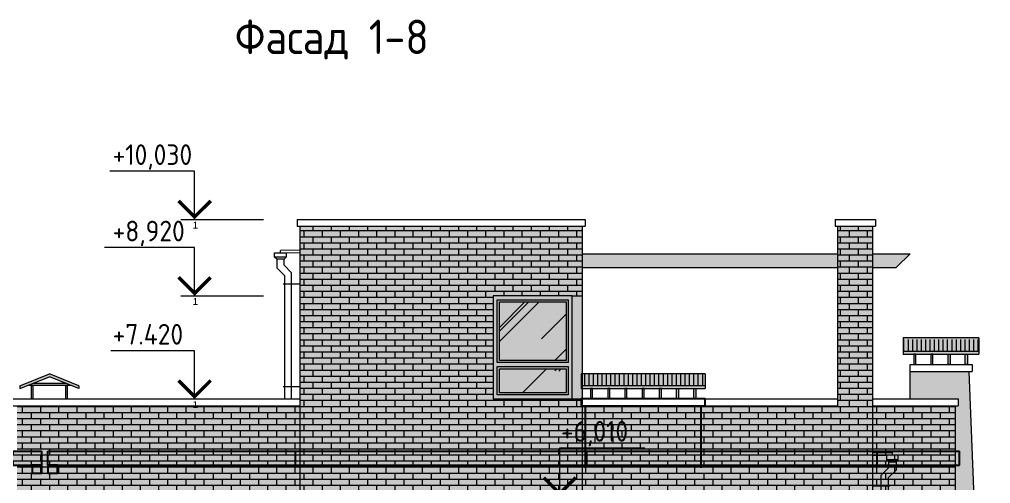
# Model space of a CAD drawing. Header units: millimetres. Extents: x 854812 to 1164625, y 589925 to 823301.
# Drawn here: x 964668 to 978783, y 816557 to 823301 of the extents above; entities that cross this region are included whole.
import ezdxf
from ezdxf.enums import TextEntityAlignment as Align

# ---------------------------------------------------------------- set-up
doc = ezdxf.new("R2010")
doc.units = ezdxf.units.MM
doc.layers.get('Defpoints').update_dxf_attribs({"color": 40})
for name, color, linetype, lineweight in [('Text', 7, 'Continuous', 15), ('АР_Текст_отметки высот', 95, 'Continuous', 9), ('АР_Штрих_материалы', 27, 'Continuous', 9), ('окна', 132, 'Continuous', 18), ('размеры', 215, 'Continuous', 13), ('ФАСАД', 7, 'Continuous', 13), ('ШТРИХ', 142, 'Continuous', 13), ('штриховка', 8, 'Continuous', 9)]:
    doc.layers.add(name, color=color, linetype=linetype, lineweight=lineweight)
doc.styles.add('GOST 2.304', font='isocpeur.ttf', dxfattribs={"width": 0.9})
doc.styles.get("Standard").update_dxf_attribs({"font": 'arial.ttf'})
pattern_1 = [(0, (0, 53720.5), (0, 88.06434), []), (90, (0, 53720.5), (-132.08, 88.06434), [88.06434, -88.06434])]

# ---------------------------------------------------------------- blocks, each defined once
blk = doc.blocks.new('ок10')
at = {"layer": 'АР_Штрих_материалы', "ltscale": 100, "true_color": 0x502921}
h = blk.add_hatch(color=19, dxfattribs=at)
h.set_gradient(color1=(49, 69, 94), one_color=1, tint=1, name='HEMISPHERICAL')
h.paths.add_polyline_path([(971643, 765476), (971643, 764626), (972613, 764626), (972613, 765476)])
h.paths.add_polyline_path([(971643, 764506), (971643, 764156), (972613, 764156), (972613, 764506)])
at = {"layer": 'ШТРИХ', "ltscale": 0.1, "true_color": 0x2f1d18}
h = blk.add_hatch(color=19, dxfattribs=at)
h.paths.add_polyline_path([(971976, 765566), (971553, 765566), (971553, 764066), (971976, 764066), (971976, 764126), (971613, 764126), (971613, 764536), (971976, 764536), (971976, 764596), (971613, 764596), (971613, 765506), (971976, 765506)])
h.paths.add_polyline_path([(972703, 765566), (971976, 765566), (971976, 765506), (972643, 765506), (972643, 764596), (971976, 764596), (971976, 764536), (972643, 764536), (972643, 764126), (971976, 764126), (971976, 764066), (972703, 764066)])
at = {"layer": 'ШТРИХ', "ltscale": 0.1, "true_color": 0x402821}
h = blk.add_hatch(color=19, dxfattribs=at)
h.paths.add_polyline_path([(972643, 765506), (971976, 765506), (971976, 765476), (972613, 765476), (972613, 764626), (971976, 764626), (971976, 764596), (972643, 764596)])
h.paths.add_polyline_path([(971976, 765506), (971613, 765506), (971613, 764596), (971976, 764596), (971976, 764626), (971643, 764626), (971643, 765476), (971976, 765476)])
h.paths.add_polyline_path([(971976, 764536), (971613, 764536), (971613, 764126), (971976, 764126), (971976, 764156), (971643, 764156), (971643, 764506), (971976, 764506)])
h.paths.add_polyline_path([(972643, 764536), (971976, 764536), (971976, 764506), (972613, 764506), (972613, 764156), (971976, 764156), (971976, 764126), (972643, 764126)])
at = {"layer": 'ШТРИХ', "ltscale": 0.1, "true_color": 0xfefcfb}
h = blk.add_hatch(dxfattribs=at)
h.set_pattern_fill('AR-RROOF', scale=30, angle=45, style=0)
h.paths.add_polyline_path([(972613, 765476), (971643, 765476), (971643, 764626), (972613, 764626)])
h.paths.add_polyline_path([(972613, 764506), (971643, 764506), (971643, 764156), (972613, 764156)])
at = {"layer": 'окна', "color": 7, "ltscale": 0.1}
blk.add_lwpolyline([(971553, 764066), (972703, 764066), (972703, 765566), (971553, 765566)], close=True, dxfattribs=at)
at = {"layer": 'окна', "color": 7, "ltscale": 0.1, "elevation": 0}
for points in [[(971613, 764596), (971613, 765506), (972643, 765506), (972643, 764596)], [(972643, 764536), (972643, 764126), (971613, 764126), (971613, 764536)]]:
    blk.add_lwpolyline(points, close=True, dxfattribs=at)
at = {"layer": 'окна', "color": 7, "lineweight": 5, "ltscale": 0.1, "elevation": 0}
for points in [[(971643, 764626), (971643, 765476), (972613, 765476), (972613, 764626)], [(972613, 764506), (972613, 764156), (971643, 764156), (971643, 764506)]]:
    blk.add_lwpolyline(points, close=True, dxfattribs=at)
blk = doc.blocks.new('*U359')
at = {"color": 7, "linetype": 'Continuous', "lineweight": 15}
for p, q in [((-10, 7), (-23.1, 7)), ((-10, 0), (-10, 7)), ((-12, 0), (-10, 0)), ((-10, 0), (0, 0))]:
    blk.add_line(p, q, dxfattribs=at)
at = {"color": 7, "linetype": 'Continuous', "lineweight": 15, "const_width": 0.5}
blk.add_lwpolyline([(-7.67, 2.67), (-10, 0.35), (-12.32, 2.67)], dxfattribs=at)
at = {"color": 7, "linetype": 'Continuous', "lineweight": 15, "style": 'GOST 2.304', "width": 0.9, "flags": 8}
blk.add_attdef('+OTM', text='', height=3, rotation=360, dxfattribs=at).set_placement((-20.16, 7), align=Align.BOTTOM_LEFT)
at = {"layer": 'Defpoints', "color": 5, "linetype": 'Continuous', "flags": 8}
blk.add_attdef('M', text='', height=1, dxfattribs=at).set_placement((-9.9, -0.33), align=Align.TOP_CENTER)
blk = doc.blocks.new('*U360')
at = {"color": 7, "linetype": 'Continuous', "lineweight": 15}
for p, q in [((-10, 7), (-22.34, 7)), ((-10, 0), (-10, 7)), ((-12, 0), (-10, 0)), ((-10, 0), (0, 0))]:
    blk.add_line(p, q, dxfattribs=at)
at = {"color": 7, "linetype": 'Continuous', "lineweight": 15, "const_width": 0.5}
blk.add_lwpolyline([(-7.67, 2.67), (-10, 0.35), (-12.32, 2.67)], dxfattribs=at)
at = {"color": 7, "linetype": 'Continuous', "lineweight": 15, "style": 'GOST 2.304', "width": 0.9, "flags": 8}
blk.add_attdef('+OTM', text='', height=3, rotation=360, dxfattribs=at).set_placement((-20.16, 7), align=Align.BOTTOM_LEFT)
at = {"layer": 'Defpoints', "color": 5, "linetype": 'Continuous', "flags": 8}
blk.add_attdef('M', text='', height=1, dxfattribs=at).set_placement((-9.9, -0.33), align=Align.TOP_CENTER)
blk = doc.blocks.new('*U423')
at = {"color": 7, "linetype": 'Continuous', "lineweight": 15}
for p, q in [((-10, 7), (-22.17, 7)), ((-10, 0), (-10, 7)), ((-12, 0), (-10, 0)), ((-10, 0), (0, 0))]:
    blk.add_line(p, q, dxfattribs=at)
at = {"color": 7, "linetype": 'Continuous', "lineweight": 15, "const_width": 0.5}
blk.add_lwpolyline([(-7.67, 2.67), (-10, 0.35), (-12.32, 2.67)], dxfattribs=at)
at = {"color": 7, "linetype": 'Continuous', "lineweight": 15, "style": 'GOST 2.304', "width": 0.9, "flags": 8}
blk.add_attdef('+OTM', text='', height=3, rotation=360, dxfattribs=at).set_placement((-20.16, 7), align=Align.BOTTOM_LEFT)
at = {"layer": 'Defpoints', "color": 5, "linetype": 'Continuous', "flags": 8}
blk.add_attdef('M', text='', height=1, dxfattribs=at).set_placement((-9.9, -0.33), align=Align.TOP_CENTER)
blk = doc.blocks.new('*U361')
at = {"color": 7, "linetype": 'Continuous', "lineweight": 15}
for p, q in [((10, 0), (10, 7)), ((10, 7), (22.34, 7)), ((10, 0), (0, 0)), ((12, 0), (10, 0))]:
    blk.add_line(p, q, dxfattribs=at)
at = {"color": 7, "linetype": 'Continuous', "lineweight": 15, "const_width": 0.5}
blk.add_lwpolyline([(7.67, 2.67), (10, 0.35), (12.32, 2.67)], dxfattribs=at)
at = {"color": 7, "linetype": 'Continuous', "lineweight": 15, "style": 'GOST 2.304', "width": 0.9, "flags": 8}
blk.add_attdef('+OTM', text='', height=3, dxfattribs=at).set_placement((11.65, 7), align=Align.BOTTOM_LEFT)
at = {"layer": 'Defpoints', "color": 5, "linetype": 'Continuous', "flags": 8}
blk.add_attdef('M', text='', height=1, rotation=360, dxfattribs=at).set_placement((10, -0.33), align=Align.TOP_CENTER)
blk = doc.blocks.new('вв11')
at = {"layer": 'ШТРИХ', "ltscale": 0.1, "true_color": 0xffffff}
h = blk.add_hatch(color=7, dxfattribs=at)
h.paths.add_polyline_path([(875716, 756106), (875716, 756167), (875611, 756167), (875611, 756075), (875760, 755879), (875843, 755940)])
h.paths.add_polyline_path([(875716, 756781), (875611, 756781), (875611, 756167), (875716, 756167)])
h.paths.add_polyline_path([(875716, 758281), (875611, 758281), (875611, 756781), (875716, 756781)])
h.paths.add_polyline_path([(875716, 761281), (875611, 761281), (875611, 759781), (875716, 759781)])
h.paths.add_polyline_path([(875716, 759781), (875611, 759781), (875611, 758281), (875716, 758281)])
h.paths.add_polyline_path([(875716, 762781), (875611, 762781), (875611, 761281), (875716, 761281)])
h.paths.add_polyline_path([(875828, 763135), (875722, 763135), (875722, 763052), (875611, 762940), (875611, 762781), (875716, 762781), (875716, 762901), (875828, 763012)])
h.paths.add_polyline_path([(875858, 763165), (875692, 763165), (875722, 763135), (875828, 763135)])
h.paths.add_polyline_path([(875858, 763228), (875692, 763228), (875692, 763165), (875858, 763165)])
at = {"layer": 'ФАСАД', "color": 7}
for p, q in [((875828, 763135, 0), (875858, 763165, 0)), ((875736, 762781, 0), (875492, 762781, 0)), ((875736, 761281, 0), (875492, 761281, 0)), ((875736, 759781, 0), (875492, 759781, 0)), ((875736, 758281, 0), (875492, 758281, 0)), ((875736, 756781, 0), (875492, 756781, 0)), ((875736, 756167, 0), (875492, 756167, 0))]:
    blk.add_line(p, q, dxfattribs=at)
at = {"layer": 'ФАСАД', "color": 7, "elevation": 0}
for points in [[(875692, 763165), (875858, 763165), (875858, 763228), (875692, 763228), (875692, 763165), (875722, 763135), (875828, 763135), (875828, 763012), (875716, 762901)], [(875611, 762940), (875722, 763052), (875722, 763135)]]:
    blk.add_lwpolyline(points, dxfattribs=at)
at = {"layer": 'ФАСАД', "color": 7, "ltscale": 0.4, "elevation": 0}
blk.add_lwpolyline([(875716, 762901), (875716, 756106), (875843, 755940), (875760, 755879), (875611, 756075), (875611, 762940)], dxfattribs=at)
blk = doc.blocks.new('вв13')
at = {"layer": 'ФАСАД', "color": 7, "ltscale": 0.1}
for p, q in [((968743, 766229, 0), (968460, 766225, 0)), ((968460, 766187, 0), (968460, 766225, 0)), ((968743, 766189, 0), (968543, 766186, 0))]:
    blk.add_line(p, q, dxfattribs=at)
at = {"layer": 'ФАСАД', "color": 7}
for p, q in [((968407, 766095, 0), (968377, 766124, 0)), ((968499, 765740, 0), (968743, 765740, 0)), ((968502, 764246, 0), (968743, 764246, 0))]:
    blk.add_line(p, q, dxfattribs=at)
at = {"layer": 'ФАСАД', "color": 7, "elevation": 0}
for points in [[(968543, 766124), (968377, 766124), (968377, 766187), (968543, 766187), (968543, 766124), (968513, 766095), (968407, 766095), (968407, 765972), (968518, 765860)], [(968624, 765900), (968513, 766011), (968513, 766095)]]:
    blk.add_lwpolyline(points, dxfattribs=at)
at = {"layer": 'ФАСАД', "color": 7, "ltscale": 0.4, "elevation": 0}
for points in [[(968624, 764066), (968624, 765900)], [(968518, 765860), (968518, 764066)]]:
    blk.add_lwpolyline(points, dxfattribs=at)

msp = doc.modelspace()

# ---------------------------------------------------------------- hatches: boundary and pattern name
at = {"layer": 'АР_Штрих_материалы', "ltscale": 100, "true_color": 0xd9d9d9}
h = msp.add_hatch(color=254, dxfattribs=at)
edge = h.paths.add_edge_path()
edge.add_arc((964512.1, 816926.8), 38, 90, 180, ccw=False)
edge.add_line((964512.1, 816964.8), (964512.1, 817026.5))
edge.add_line((964512.1, 817026.5), (963522.6, 817026.5))
edge.add_line((963522.6, 817026.5), (963522.6, 816826.5))
edge.add_line((963522.6, 816826.5), (964572.9, 816826.5))
edge.add_line((964572.9, 816826.5), (964572.9, 817026.5))
edge.add_line((964572.9, 817026.5), (964512.1, 817026.5))
edge.add_line((964512.1, 817026.5), (964512.1, 816964.8))
edge.add_arc((964512.1, 816926.8), 38, 0, 90, ccw=False)
edge.add_arc((964512.1, 816926.8), 38, -180, 0, ccw=False)
edge = h.paths.add_edge_path(flags=17)
edge.add_arc((964512.1, 816926.8), 38, 0, 360)
h.paths.add_polyline_path([(964995.2, 817026.5), (964572.9, 817026.5), (964572.9, 816826.5), (964995.2, 816826.5)])
h.paths.add_polyline_path([(964995.2, 816826.5), (964855.2, 816826.5), (964855.2, 816706.5), (964995.2, 816706.5)])
h.paths.add_polyline_path([(965220.2, 816826.5), (965080.2, 816826.5), (965080.2, 816706.5), (965220.2, 816706.5)])
h.paths.add_polyline_path([(968682.5, 817026.5), (965080.2, 817026.5), (965080.2, 816826.5), (965220.2, 816826.5), (968682.5, 816826.5)])
h.paths.add_polyline_path([(972912.5, 817026.5), (968682.5, 817026.5), (968682.5, 816826.5), (972912.5, 816826.5)])
h.paths.add_polyline_path([(977132.3, 817026.5), (972912.5, 817026.5), (972912.5, 816826.5), (977132.3, 816826.5)])
h.paths.add_polyline_path([(977072.3, 820296.5), (976562.3, 820296.5), (976562.3, 817686.5), (972852.5, 817686.5), (972852.5, 817026.5), (972912.5, 817026.5), (977072.3, 817026.5)])
h.paths.add_polyline_path([(978272.6, 816826.5), (978272.6, 817026.5), (977132.3, 817026.5), (977132.3, 816826.5)])
at = {"layer": 'АР_Штрих_материалы', "lineweight": 9, "ltscale": 100, "true_color": 0xffffff}
h = msp.add_hatch(dxfattribs=at)
h.set_pattern_fill('AR-BRSTD', scale=1.3, style=0)
h.set_pattern_definition(pattern_1)
h.paths.add_polyline_path([(977072.3, 820296.5), (976562.3, 820296.5), (976562.3, 817686.5), (972852.5, 817686.5), (972852.5, 817026.5), (977072.3, 817026.5)])
h.paths.add_polyline_path([(977072.3, 817026.2), (972912.5, 817026.5), (972912.5, 816826.5), (977072.3, 816826.5)])
h.paths.add_polyline_path([(972912.5, 817026.5), (968682.5, 817026.5), (968682.5, 816826.5), (972912.5, 816826.5)])
h.paths.add_polyline_path([(968682.5, 817026.5), (965080.2, 817026.5), (965080.2, 816826.5), (965220.2, 816826.5), (968682.5, 816826.5)])
edge = h.paths.add_edge_path()
edge.add_line((964512.1, 816964.8), (964512.1, 817026.5))
edge.add_line((964512.1, 817026.5), (963522.6, 817026.5))
edge.add_line((963522.6, 817026.5), (963522.6, 816826.5))
edge.add_line((963522.6, 816826.5), (964572.9, 816826.5))
edge.add_line((964572.9, 816826.5), (964572.9, 817026.5))
edge.add_line((964572.9, 817026.5), (964512.1, 817026.5))
edge.add_line((964512.1, 817026.5), (964512.1, 816964.8))
edge.add_arc((964512.1, 816926.8), 38, 0, 90, ccw=False)
edge.add_arc((964512.1, 816926.8), 38, -180, 0, ccw=False)
edge.add_arc((964512.1, 816926.8), 38, 90, 180, ccw=False)
h.paths.add_polyline_path([(964995.2, 817026.5), (964572.9, 817026.5), (964572.9, 816826.5), (964995.2, 816826.5)])
h.paths.add_polyline_path([(964995.2, 816826.5), (964855.2, 816826.5), (964855.2, 816706.5), (964995.2, 816706.5)])
h.paths.add_polyline_path([(965220.2, 816826.5), (965080.2, 816826.5), (965080.2, 816706.5), (965220.2, 816706.5)])
at = {"layer": 'АР_Штрих_материалы', "ltscale": 100, "true_color": 0xd9d9d9}
for points in [[(971552.5, 819286.5), (972702.5, 819286.5), (972852.5, 819286.5), (972852.5, 820296.5), (968742.5, 820296.5), (968742.5, 817686.5), (964632.9, 817686.5), (964632.9, 817026.5), (964995.2, 817026.5), (964995.2, 816826.5), (964995.2, 816706.5), (964855.2, 816706.5), (964855.2, 816826.5), (964632.9, 816826.5), (964632.9, 815416.5), (965442.5, 815416.5), (965442.5, 816376.5), (966192.5, 816376.5), (967992.5, 816376.5), (968742.5, 816376.5), (968802.5, 816376.5), (972042.5, 816376.5), (972042.5, 810716.5), (968742.5, 810716.5), (968742.5, 810216.5), (972042.5, 810216.5), (972042.5, 815416.5), (972852.4, 815416.5), (972852.3, 816376.5), (972852.5, 816826.5), (965220.2, 816826.5), (965220.2, 816706.5), (965080.2, 816706.5), (965080.2, 816826.5), (965080.2, 817026.5), (972852.5, 817026.5), (972852.5, 817786.5), (972702.5, 817786.5), (972702.5, 817786.5), (971552.5, 817786.5)], [(972852.5, 819286.5), (972702.5, 819286.5), (972702.5, 817786.5), (972852.5, 817786.5), (972852.5, 817936.5), (972854, 817977.3), (972852.5, 818120), (972852.5, 818150.7)]]:
    msp.add_hatch(color=254, dxfattribs=at).paths.add_polyline_path(points)
at = {"layer": 'АР_Штрих_материалы', "lineweight": 9, "ltscale": 100, "true_color": 0xffffff}
h = msp.add_hatch(dxfattribs=at)
h.set_pattern_fill('AR-BRSTD', scale=1.3, style=0)
h.set_pattern_definition(pattern_1)
h.paths.add_polyline_path([(971552.5, 819286.5), (972702.5, 819286.5), (972852.5, 819286.5), (972852.5, 820296.5), (968742.5, 820296.5), (968742.5, 817686.5), (964632.9, 817686.5), (964632.9, 817026.5), (964995.2, 817026.5), (964995.2, 816826.5), (964995.2, 816706.5), (964855.2, 816706.5), (964855.2, 816826.5), (964632.9, 816826.5), (964632.9, 815416.5), (965482.5, 815416.5), (965482.5, 815316.5), (965442.5, 815316.5), (965442.5, 813166.5), (968742.5, 813166.5), (968742.5, 816376.5), (967992.5, 816376.5), (967992.5, 815126.5), (966192.5, 815126.5), (966192.5, 816376.5), (967949.2, 816376.5), (968862.5, 816376.5), (972042.5, 816376.5), (972042.5, 810716.5), (968742.5, 810716.5), (968742.5, 810216.5), (972042.5, 810216.5), (972042.5, 815416.5), (972852.4, 815416.5), (972852.3, 816326.5), (972852.5, 816826.5), (965220.2, 816826.5), (965220.2, 816706.5), (965080.2, 816706.5), (965080.2, 816826.5), (965080.2, 817026.5), (972852.5, 817026.5), (972852.5, 817786.5), (972702.5, 817786.5), (972702.5, 817786.5), (971552.5, 817786.5)])
at = {"layer": 'АР_Штрих_материалы', "ltscale": 100, "true_color": 0x3a271d}
msp.add_hatch(color=19, dxfattribs=at).paths.add_polyline_path([(978472.6, 818186.5), (977612.6, 818186.5), (977612.6, 817786.5), (978312.6, 817786.5), (978312.6, 817686.5), (978272.6, 817686.5), (978272.6, 817026.5), (978272.6, 816989.5), (978272.6, 816871.4), (978272.6, 816826.5), (978272.6, 816376.5), (978122.4, 816376.5), (978122.6, 816093.6), (978122.5, 816060.3), (978122.5, 815936), (978122.6, 815876.5), (978122.6, 814126.5), (978272.6, 814126.5), (978272.6, 813216.5), (978122.6, 813216.5), (978122.6, 810716.5), (978272.6, 810716.5), (978272.6, 810216.5), (978242.6, 810216.5), (978242.6, 809416.5), (978465.1, 809416.5), (978562.8, 809416.5), (978782.6, 809416.5), (978782.6, 810036.5)])
at = {"layer": 'АР_Штрих_материалы', "lineweight": 5, "ltscale": 100, "true_color": 0xffffff}
h = msp.add_hatch(dxfattribs=at)
h.set_pattern_fill('AR-BRSTD', scale=1.3, style=0)
h.set_pattern_definition(pattern_1)
h.paths.add_polyline_path([(978272.6, 817686.5), (977072.1, 817686.5), (977072.4, 816376.5), (978272.6, 816376.5)])
at = {"layer": 'АР_Штрих_материалы', "ltscale": 100, "true_color": 0xd9d9d9}
h = msp.add_hatch(color=254, dxfattribs=at)
h.paths.add_polyline_path([(977072.3, 817686.5), (977072.3, 817026.5), (978272.6, 817026.5), (978272.6, 817686.5)])
h.paths.add_polyline_path([(977072.3, 816826.5), (977072.4, 816376.5), (978272.6, 816376.5), (978272.6, 816826.5)])
h = msp.add_hatch(color=254, dxfattribs=at)
h.paths.add_polyline_path([(974962.2, 816376.5), (976262.5, 816376.5), (976262.5, 815416.5), (977072.3, 815416.5), (977072.3, 816376.4), (977072.3, 816826.5), (972852.5, 816826.5), (972852.5, 815416.5), (972892.2, 815416.5), (972892.2, 815316.5), (972852.5, 815316.5), (972852.5, 810216.5), (974962.5, 810216.5), (976262.5, 810216.5), (976262.5, 810616.5), (974962.5, 810616.5), (974962.2, 810716.5), (974962.2, 810716.5), (974962.2, 813216.5), (976262.5, 813216.5), (976262.5, 814026.5), (974962.5, 814026.5), (974962.2, 814126.5)])
h.paths.add_polyline_path([(978272.6, 810716.5), (977072.3, 810716.5), (977072.3, 810216.5), (977072.6, 810216.5), (978272.6, 810216.5)])
at = {"layer": 'АР_Штрих_материалы', "lineweight": 13, "ltscale": 100, "true_color": 0xffffff}
h = msp.add_hatch(dxfattribs=at)
h.set_pattern_fill('AR-BRSTD', scale=1.3, style=0)
h.set_pattern_definition(pattern_1)
h.paths.add_polyline_path([(977072.3, 816376.4), (977072.3, 816826.5), (972852.5, 816826.5), (972852.5, 815416.5), (972892.2, 815416.5), (972892.2, 815316.5), (972852.5, 815316.5), (972852.5, 810216.5), (974962.5, 810216.5), (976262.5, 810216.5), (976262.5, 810616.5), (974962.5, 810616.5), (974962.2, 810716.5), (974962.2, 810716.5), (974962.2, 813216.5), (976262.5, 813216.5), (976262.5, 814026.5), (974962.5, 814026.5), (974962.2, 814126.5), (974962.2, 816376.5), (976262.5, 816376.5), (976262.5, 815416.5), (977072.3, 815416.5)])
at = {"layer": 'ШТРИХ', "ltscale": 0.1, "true_color": 0x4c2f26}
h = msp.add_hatch(color=29, dxfattribs=at)
h.paths.add_polyline_path([(972852.5, 819896.5), (972852.5, 819696.5), (976562.3, 819696.5), (976562.3, 819896.5)])
h.paths.add_polyline_path([(977412.6, 819696.5), (977612.6, 819896.5), (977072.3, 819896.5), (977072.3, 819696.5)])
at = {"layer": 'ШТРИХ', "ltscale": 0.1, "true_color": 0x4d3028}
for points in [[(978612.7, 818676.9), (977512.4, 818676.9), (977512.4, 818477.3), (978612.7, 818477.3)], [(974632.6, 818150.7), (972852.5, 818150.7), (972852.5, 817977.3), (974632.6, 817977.3)]]:
    msp.add_hatch(color=29, dxfattribs=at).paths.add_polyline_path(points)
at = {"layer": 'ШТРИХ', "ltscale": 0.1, "true_color": 0x2f1d18}
h = msp.add_hatch(color=19, dxfattribs=at)
h.paths.add_polyline_path([(978612.7, 818477.3), (977512.4, 818477.3), (977512.4, 818436.5), (978612.7, 818436.5)])
h.paths.add_polyline_path([(977945.6, 818436.5), (977915.6, 818436.5), (977915.6, 818286.5), (977945.6, 818286.5)])
h.paths.add_polyline_path([(977695.6, 818436.5), (977665.6, 818436.5), (977665.6, 818286.5), (977695.6, 818286.5)])
h.paths.add_polyline_path([(978195.6, 818436.5), (978165.6, 818436.5), (978165.6, 818286.5), (978195.6, 818286.5)])
h.paths.add_polyline_path([(978445.6, 818436.5), (978415.6, 818436.5), (978415.6, 818286.5), (978445.6, 818286.5)])
h = msp.add_hatch(color=19, dxfattribs=at)
h.paths.add_polyline_path([(963992.6, 818109.9), (964422.6, 817936.5), (964422.6, 817977.3), (963992.6, 818150.7), (963562.6, 817977.3), (963562.6, 817936.5)])
h.paths.add_polyline_path([(964227.6, 818015.1), (963757.6, 818015.1), (963683.2, 817985.1), (964302, 817985.1)], flags=17)
h.paths.add_polyline_path([(963757.6, 817985.1), (963727.6, 817985.1), (963727.6, 817786.5), (963757.6, 817786.5)])
h.paths.add_polyline_path([(964257.6, 817985.1), (964227.6, 817985.1), (964227.6, 817786.5), (964257.6, 817786.5)])
h.paths.add_polyline_path([(965102.3, 818109.9), (965532.3, 817936.5), (965532.3, 817977.3), (965102.3, 818150.7), (964672.3, 817977.3), (964672.3, 817936.5)])
h.paths.add_polyline_path([(965337.3, 818015.1), (964867.3, 818015.1), (964792.9, 817985.1), (965411.7, 817985.1)], flags=17)
h.paths.add_polyline_path([(964867.3, 817985.1), (964837.3, 817985.1), (964837.3, 817786.5), (964867.3, 817786.5)])
h.paths.add_polyline_path([(965367.3, 817985.1), (965337.3, 817985.1), (965337.3, 817786.5), (965367.3, 817786.5)])
h = msp.add_hatch(color=19, dxfattribs=at)
h.paths.add_polyline_path([(974632.6, 817977.3), (972852.5, 817977.3), (972852.5, 817936.5), (974632.6, 817936.5)])
h.paths.add_polyline_path([(972997.6, 817936.5), (972967.6, 817936.5), (972967.6, 817786.5), (972997.6, 817786.5)])
h.paths.add_polyline_path([(973247.6, 817936.5), (973217.6, 817936.5), (973217.6, 817786.5), (973247.6, 817786.5)])
h.paths.add_polyline_path([(973497.6, 817936.5), (973467.6, 817936.5), (973467.6, 817786.5), (973497.6, 817786.5)])
h.paths.add_polyline_path([(973747.6, 817936.5), (973717.6, 817936.5), (973717.6, 817786.5), (973747.6, 817786.5)])
h.paths.add_polyline_path([(973997.6, 817936.5), (973967.6, 817936.5), (973967.6, 817786.5), (973997.6, 817786.5)])
h.paths.add_polyline_path([(974247.6, 817936.5), (974217.6, 817936.5), (974217.6, 817786.5), (974247.6, 817786.5)])
h.paths.add_polyline_path([(974497.6, 817936.5), (974467.6, 817936.5), (974467.6, 817786.5), (974497.6, 817786.5)])
at = {"layer": 'ШТРИХ', "ltscale": 0.1, "true_color": 0xffffff}
h = msp.add_hatch(color=7, dxfattribs=at)
h.paths.add_polyline_path([(977355, 817005.4), (977132.3, 817008.8), (977132.3, 816969.4), (977272.3, 816967.4), (977355, 816967.4)])
h.paths.add_polyline_path([(977132.3, 817008.8), (977072.3, 817009.7), (977072.3, 816970.2), (977132.3, 816969.4)])
at = {"layer": 'штриховка', "lineweight": 20, "true_color": 0x9e9e9e}
h = msp.add_hatch(dxfattribs=at)
h.set_pattern_fill('LINE', color=253, scale=20, angle=90, style=0)
h.set_pattern_definition([(90, (1078361.85, 601034.697), (63.5, 1e-14), [])])
h.paths.add_polyline_path([(977512.4, 818650.7), (977512.4, 818477.3), (978612.7, 818477.3), (978612.7, 818650.7)])
at = {"layer": 'штриховка', "lineweight": 20, "true_color": 0x9e9e9e, "transparency": 33554687}
h = msp.add_hatch(dxfattribs=at)
h.set_pattern_fill('STNSQR', color=253, scale=1500, pattern_type=2)
h.set_pattern_definition([(3.3665, (338509.15, 1294030.51), (23999.998983, 1500.016445), [255.441, -25288.6395]), (90, (338764.2, 1294030.5), (-1500, 1500), [120, -1380]), (0, (338764.2, 1294030.5), (1500, 1500), [435, -1065]), (270, (339199.2, 1294150.5), (1500, -1500), [135, -1365]), (0, (339199.2, 1294015.5), (1500, 1500), [465, -1035]), (97.125, (339664.15, 1294015.51), (-1499.997423, 10500.00057), [120.9345, -11972.4525]), (275.1944, (338839.15, 1294030.51), (1499.992837, -15000.001005), [165.681, -16402.3605]), (177.5104, (338854.15, 1293865.51), (-1499.999748, 0.0015583), [345.3255, -34187.268]), (274.3987, (338704.15, 1293865.51), (1499.997534, -17999.999712), [195.576, -19362.0315]), (180, (338704.2, 1293700.5), (-1500, -1500), [195, -1305]), (1.9092, (338719.15, 1293670.51), (43499.9985474, 1500.0363616), [450.2505, -44574.7425]), (90, (339169.2, 1293685.5), (-1500, 1500), [180, -1320]), (180, (339169.2, 1293865.5), (-1500, -1500), [315, -1185]), (0, (339169.2, 1293865.5), (1500, 1500), [135, -1365]), (95.7106, (339304.15, 1293865.51), (-1500.001972, 13499.999135), [150.7485, -14924.0655]), (358.5312, (339169.152, 1293715.51), (1499.9993692, 0.0006339), [585.192, -57934.035]), (94.7636, (339754.15, 1293700.51), (-1499.987299, 16500.00142), [180.624, -17881.7685]), (181.9749, (339739.15, 1293880.51), (-42000.0005183, -1499.974642), [435.258, -43090.596]), (357.5104, (339664.15, 1294045.51), (1499.999748, -0.0015583), [345.3255, -34187.268]), (95.7106, (339739.15, 1293880.51), (-1500.001972, 13499.999135), [150.7485, -14924.0655]), (0, (339754.2, 1293805.5), (1500, 1500), [255, -1245]), (93.8141, (340009.15, 1293805.51), (-1500.009186, 20999.999012), [225.4995, -22324.4445]), (0, (338509.2, 1293535.5), (1500, 1500), [15, -1485]), (90, (338524.2, 1293535.5), (-1500, 1500), [165, -1335]), (270, (338809.2, 1293670.5), (1500, -1500), [255, -1245]), (0, (338524.2, 1293535.5), (1500, 1500), [285, -1215]), (274.7636, (339334.15, 1293700.51), (1499.987299, -16500.00142), [180.624, -17881.7685]), (178.4089, (339349.152, 1293550.51), (-1499.9993665, -0.000971), [540.2085, -53480.6205]), (1.302, (339349.152, 1293520.51), (64499.9982742, 1500.052659), [660.171, -65356.8735]), (276.3402, (339289.15, 1293550.51), (1500.00237, -11999.999104), [135.831, -13447.2465]), (278.1301, (339544.15, 1293520.51), (1499.999034, -8999.999665), [106.0665, -10500.5355]), (270, (339769.2, 1293535.5), (1500, -1500), [135, -1365]), (0, (340009.2, 1293880.5), (1500, 1500), [0, -1500]), (0, (340009.2, 1293970.5), (1500, 1500), [0, -1500]), (0, (339754.2, 1293700.5), (1500, 1500), [255, -1245]), (0, (340009.2, 1293850.5), (1500, 1500), [0, -1500]), (358.2643, (338809.152, 1293430.51), (1499.9997257, -6.16e-05), [495.2265, -49027.4955]), (0, (339304.2, 1293415.5), (1500, 1500), [255, -1245]), (355.9144, (339559.15, 1293415.51), (1500.000444, 0.000332), [210.5355, -20842.968]), (0, (339769.2, 1293415.5), (1500, 1500), [240, -1260]), (180, (338809.2, 1293415.5), (-1500, -1500), [300, -1200]), (90, (339424.2, 1294450.5), (-1500, 1500), [165, -1335]), (90, (339274.2, 1294540.5), (-1500, 1500), [75, -1425]), (95.1944, (338854.15, 1294435.51), (-1499.992837, 15000.001005), [165.681, -16402.3605]), (90, (339979.2, 1294435.5), (-1500, 1500), [180, -1320]), (181.6366, (339034.152, 1294300.51), (-50999.9998187, -1500.020787), [525.2145, -51996.21]), (183.3665, (339229.15, 1294150.51), (-23999.998983, -1500.016445), [255.441, -25288.6395]), (2.0454, (338854.15, 1294525.51), (40500.0008, 1499.994725), [420.2685, -41606.5095]), (0, (338854.2, 1294450.5), (1500, 1500), [570, -930]), (182.4896, (339949.15, 1294150.51), (-32999.9992196, -1500.026798), [345.3255, -34187.268]), (180, (339814.2, 1294300.5), (-1500, -1500), [225, -1275]), (178.4518, (339979.152, 1294435.51), (-1500.0000386, 0.0013506), [555.2025, -54965.064]), (180, (340009.2, 1294150.5), (-1500, -1500), [60, -1440]), (175.6013, (340009.15, 1294285.51), (-1499.999216, 0.00055), [195.576, -19362.0315]), (180, (340009.2, 1294435.5), (-1500, -1500), [30, -1470]), (270, (339949.2, 1294285.5), (1500, -1500), [135, -1365]), (84.2894, (339844.15, 1294285.51), (-0.000268, 1499.999758), [150.7485, -14924.0655]), (177.7094, (339604.15, 1294135.51), (-1500.0000596, -0.000203), [375.3, -37154.688]), (0, (339034.2, 1294300.5), (1500, 1500), [555, -945]), (270, (339604.2, 1294225.5), (1500, -1500), [90, -1410]), (180, (339754.2, 1294225.5), (-1500, -1500), [300, -1200]), (258.6901, (339769.15, 1294300.5), (0.00056, -1500.00044), [76.485, -7572.0435]), (78.6901, (339454.15, 1294225.5), (-0.00056, 1500.00044), [76.485, -7572.0435]), (270, (339229.2, 1294300.5), (1500, -1500), [150, -1350]), (90, (339349.2, 1294300.5), (-1500, 1500), [135, -1365]), (275.7106, (339019.15, 1294450.51), (1500.001972, -13499.999135), [150.7485, -14924.0655]), (178.1524, (338974.15, 1294135.51), (-1499.9998144, 0.0001665), [465.2415, -46058.946]), (0, (338509.2, 1294435.5), (1500, 1500), [345, -1155]), (270, (338974.2, 1294300.5), (1500, -1500), [165, -1335]), (96.3402, (338989.15, 1294615.51), (-1500.00237, 11999.999104), [135.831, -13447.2465]), (5.7106, (338839.15, 1294600.51), (13499.999135, 1500.001972), [150.7485, -14924.0655]), (0, (338929.2, 1294885.5), (1500, 1500), [510, -990]), (183.3665, (339979.15, 1294615.51), (-23999.998983, -1500.016445), [255.441, -25288.6395]), (180, (339979.2, 1294540.5), (-1500, -1500), [255, -1245]), (180, (340009.2, 1294765.5), (-1500, -1500), [315, -1185]), (0, (339979.2, 1294615.5), (1500, 1500), [30, -1470]), (357.7974, (339334.15, 1294720.51), (1499.9997312, -0.000221), [390.288, -38638.5465]), (180, (339424.2, 1294615.5), (-1500, -1500), [435, -1065]), (182.8624, (339724.15, 1294585.51), (-28500.000025, -1499.99797), [300.375, -29737.1025]), (90, (339724.2, 1294540.5), (-1500, 1500), [225, -1275]), (90, (339694.2, 1294765.5), (-1500, 1500), [120, -1380]), (266.8202, (339349.15, 1294885.51), (0.0007885, -1499.999469), [270.417, -26771.2185]), (177.3974, (338839.15, 1294600.51), (-1500.000712, 0.000513), [330.3405, -32703.732]), (2.2906, (338509.15, 1294765.51), (36000.0001938, 1499.9936297), [375.3, -37154.688]), (270, (338884.2, 1294885.5), (1500, -1500), [135, -1365]), (275.7106, (338509.15, 1294765.51), (1500.001972, -13499.999135), [150.7485, -14924.0655]), (0, (338884.2, 1294750.5), (1500, 1500), [450, -1050]), (270, (338884.2, 1293415.5), (1500, -1500), [30, -1470]), (270, (339349.2, 1293415.5), (1500, -1500), [30, -1470]), (90, (339694.2, 1293385.5), (-1500, 1500), [30, -1470])])
h.paths.add_polyline_path([(978782.6, 809416.5), (978782.6, 810036.5), (978472.6, 818186.5), (977612.6, 818186.5), (977612.6, 817786.5), (978312.6, 817786.5), (978312.6, 817686.5), (978272.6, 817686.5), (978272.6, 817026.5), (978272.6, 816862.8), (978332.6, 816826.5), (978272.6, 816826.5), (978272.6, 816376.5), (978122.6, 816376.4), (978122.3, 814126.5), (978272.6, 814126.5), (978272.6, 813216.5), (978122.6, 813216.5), (978122.6, 810716.5), (978272.6, 810716.5), (978272.6, 810216.5), (968742.5, 810216.5), (968742.5, 810316.5), (967742.6, 810316.5), (967742.6, 809416.5)])
at = {"layer": 'штриховка', "lineweight": 20, "true_color": 0x9e9e9e}
h = msp.add_hatch(dxfattribs=at)
h.set_pattern_fill('LINE', color=253, scale=20, angle=90, style=0)
h.set_pattern_definition([(90, (0, 53720.5), (-63.5, 2e-14), [])])
h.paths.add_polyline_path([(974632.6, 818150.7), (972832.6, 818150.7), (972832.6, 817977.3), (974632.6, 817977.3)])

# ---------------------------------------------------------------- linework, layer by layer
at = {"layer": 'Defpoints', "ltscale": 0.1}
for p, q in [((972892.6, 817686.5, 0), (972892.6, 816786.5, 0)), ((974572.6, 817686.5, 0), (974572.6, 816786.5, 0)), ((963462.6, 817026.5, 0), (964995.2, 817026.5, 0)), ((964995.2, 816826.5), (964995.2, 817026.5, 0)), ((965080.2, 817026.5, 0), (978332.6, 817026.5, 0)), ((965080.2, 816826.5), (965080.2, 817026.5, 0)), ((968682.5, 816826.5, 0), (968682.5, 817026.5, 0)), ((972912.5, 816826.5, 0), (972912.5, 817026.5, 0)), ((977132.3, 816826.5, 0), (977132.3, 817026.5, 0)), ((978332.6, 816826.5, 0), (978332.6, 817026.5, 0)), ((963462.6, 816826.5, 0), (964995.2, 816826.5, 0)), ((965080.2, 816826.5, 0), (978332.6, 816826.5, 0))]:
    msp.add_line(p, q, dxfattribs=at)
at = {"layer": 'Defpoints', "ltscale": 0.1, "elevation": 0}
for points in [[(972832.6, 817686.5), (974632.6, 817686.5), (974632.6, 817786.5), (972832.6, 817786.5)], [(964855.2, 816706.5), (964995.2, 816706.5), (964995.2, 816826.5), (964855.2, 816826.5)], [(965080.2, 816706.5), (965220.2, 816706.5), (965220.2, 816826.5), (965080.2, 816826.5)]]:
    msp.add_lwpolyline(points, close=True, dxfattribs=at)
at = {"layer": 'ФАСАД', "color": 7, "ltscale": 0.1}
for p, q in [((968702.7, 820396.5, 0), (968702.7, 820296.5, 0)), ((968702.7, 820396.5, 0), (972892.5, 820396.5, 0)), ((972892.5, 820396.5, 0), (972892.5, 820296.5, 0)), ((976522.5, 820396.5, 0), (977112.3, 820396.5, 0)), ((976522.5, 820396.5, 0), (976522.5, 820296.5, 0)), ((977112.3, 820396.5, 0), (977112.3, 820296.5, 0)), ((968702.7, 820296.5, 0), (972892.5, 820296.5, 0)), ((968742.5, 820296.5, 0), (968742.5, 810716.5, 0)), ((972852.5, 815416.5, 0), (972852.5, 820296.5, 0)), ((976522.5, 820296.5, 0), (977112.3, 820296.5, 0)), ((976562.3, 817686.5, 0), (976562.3, 820296.5, 0)), ((977072.6, 815416.5, 0), (977071.6, 820296.5, 0)), ((972852.5, 819896.5, 0), (976562.3, 819896.5, 0)), ((977072.3, 819896.5, 0), (977612.6, 819896.5, 0)), ((977412.6, 819696.5, 0), (977612.6, 819896.5, 0)), ((972852.5, 819696.5, 0), (976562.3, 819696.5, 0)), ((977072.3, 819696.5, 0), (977412.6, 819696.5, 0)), ((972702.5, 819286.5), (972852.5, 819286.5, 0)), ((977612.6, 817786.5, 0), (977612.6, 818286.5, 0)), ((977612.6, 818286.5, 0), (978512.6, 818286.5, 0)), ((978512.6, 818286.5, 0), (978512.6, 818186.5, 0)), ((977612.6, 818186.5, 0), (978512.6, 818186.5, 0)), ((978782.6, 810036.5, 0), (978472.6, 818186.5, 0)), ((963482.6, 817786.5, 0), (968742.5, 817786.5, 0)), ((963482.6, 817686.5), (968742.5, 817686.5)), ((972702.5, 817786.5), (976562.3, 817786.5, 0)), ((972852.5, 817686.5), (976562.3, 817686.5)), ((977072.3, 817786.5, 0), (978312.6, 817786.5, 0)), ((977072.3, 817686.5), (978312.6, 817686.5)), ((978272.6, 816376.5), (978272.6, 817686.5, 0)), ((978312.6, 817786.5, 0), (978312.6, 817686.5, 0)), ((977072.3, 817009.7, 0), (977355, 817005.4, 0)), ((977355, 816967.4, 0), (977355, 817005.4, 0)), ((977072.3, 816970.2, 0), (977272.3, 816967.4, 0))]:
    msp.add_line(p, q, dxfattribs=at)
at = {"layer": 'ФАСАД', "color": 7, "ltscale": 75}
for p, q in [((978612.7, 818676.9, 0), (977512.4, 818676.9, 0)), ((977512.4, 818676.9, 0), (977512.4, 818436.5, 0)), ((978612.7, 818676.9, 0), (978612.7, 818436.5, 0)), ((978612.7, 818477.3, 0), (977512.4, 818477.3, 0)), ((977512.4, 818436.5, 0), (978612.7, 818436.5, 0)), ((978612.7, 818477.3, 0), (978612.7, 818436.5, 0)), ((964672.3, 817977.3, 0), (965102.3, 818150.7, 0)), ((964672.3, 817936.5, 0), (965102.3, 818109.9, 0)), ((965532.3, 817977.3, 0), (965102.3, 818150.7, 0)), ((965532.3, 817936.5, 0), (965102.3, 818109.9, 0)), ((972832.6, 818150.7, 0), (972832.6, 817936.5, 0)), ((974632.6, 818150.7, 0), (972832.6, 818150.7, 0)), ((974632.6, 818150.7, 0), (974632.6, 817936.5, 0)), ((964672.3, 817977.3, 0), (964672.3, 817936.5, 0)), ((964792.9, 817985.1, 0), (965411.7, 817985.1, 0)), ((964867.3, 818015.1, 0), (965337.3, 818015.1, 0)), ((965532.3, 817977.3, 0), (965532.3, 817936.5, 0)), ((974632.6, 817977.3, 0), (972832.6, 817977.3, 0)), ((974632.6, 817977.3, 0), (974632.6, 817936.5, 0)), ((972832.6, 817936.5, 0), (974632.6, 817936.5, 0))]:
    msp.add_line(p, q, dxfattribs=at)
at = {"layer": 'ФАСАД', "color": 7, "ltscale": 75, "elevation": 0}
for points in [[(977665.6, 818436.5), (977665.6, 818286.5), (977695.6, 818286.5), (977695.6, 818436.5)], [(977915.6, 818436.5), (977915.6, 818286.5), (977945.6, 818286.5), (977945.6, 818436.5)], [(978195.6, 818436.5), (978195.6, 818286.5), (978165.6, 818286.5), (978165.6, 818436.5)], [(978445.6, 818436.5), (978445.6, 818286.5), (978415.6, 818286.5), (978415.6, 818436.5)], [(972967.6, 817936.5), (972967.6, 817786.5), (972997.6, 817786.5), (972997.6, 817936.5)], [(973217.6, 817936.5), (973217.6, 817786.5), (973247.6, 817786.5), (973247.6, 817936.5)], [(973467.6, 817936.5), (973467.6, 817786.5), (973497.6, 817786.5), (973497.6, 817936.5)], [(973717.6, 817936.5), (973717.6, 817786.5), (973747.6, 817786.5), (973747.6, 817936.5)], [(973967.6, 817936.5), (973967.6, 817786.5), (973997.6, 817786.5), (973997.6, 817936.5)], [(974247.6, 817936.5), (974247.6, 817786.5), (974217.6, 817786.5), (974217.6, 817936.5)], [(974497.6, 817936.5), (974497.6, 817786.5), (974467.6, 817786.5), (974467.6, 817936.5)]]:
    msp.add_lwpolyline(points, close=True, dxfattribs=at)
for points in [[(964837.3, 817985.1), (964837.3, 817786.5), (964867.3, 817786.5), (964867.3, 817985.1)], [(965337.3, 817985.1), (965337.3, 817786.5), (965367.3, 817786.5), (965367.3, 817985.1)]]:
    msp.add_lwpolyline(points, dxfattribs=at)

# ---------------------------------------------------------------- block references
at = {"layer": 'АР_Текст_отметки высот', "color": 7}
ref = msp.add_blockref('*U360', (968213.7, 820396.5, 0), dxfattribs=dict(at, xscale=100, yscale=100, zscale=100))
ref.add_attrib('+OTM', '+10,030', dxfattribs={"layer": '0', "color": 7, "linetype": 'Continuous', "lineweight": 15, "height": 300, "style": 'GOST 2.304', "width": 0.9, "flags": 8}).set_placement((966022.5, 821096.5, 0), align=Align.BOTTOM_LEFT)
ref.add_attrib('M', '1', dxfattribs={"layer": 'Defpoints', "color": 5, "linetype": 'Continuous', "height": 100, "flags": 8}).set_placement((967224.2, 820363.1, 0), align=Align.TOP_CENTER)
ref = msp.add_blockref('*U359', (968213.7, 819286.5, 0), dxfattribs=dict(at, xscale=100, yscale=100, zscale=100))
ref.add_attrib('+OTM', '+8,920', dxfattribs={"layer": '0', "color": 7, "linetype": 'Continuous', "lineweight": 15, "height": 300, "style": 'GOST 2.304', "width": 0.9, "flags": 8}).set_placement((966022.5, 819986.5, 0), align=Align.BOTTOM_LEFT)
ref.add_attrib('M', '1', dxfattribs={"layer": 'Defpoints', "color": 5, "linetype": 'Continuous', "height": 100, "flags": 8}).set_placement((967224.2, 819253.1, 0), align=Align.TOP_CENTER)
ref = msp.add_blockref('*U423', (968213.7, 817786.5, 0), dxfattribs=dict(at, xscale=100, yscale=100, zscale=100))
ref.add_attrib('+OTM', '+7.420', dxfattribs={"layer": '0', "color": 7, "linetype": 'Continuous', "lineweight": 15, "height": 300, "style": 'GOST 2.304', "width": 0.9, "flags": 8}).set_placement((966022.5, 818486.5, 0), align=Align.BOTTOM_LEFT)
ref.add_attrib('M', '1', dxfattribs={"layer": 'Defpoints', "color": 5, "linetype": 'Continuous', "height": 100, "flags": 8}).set_placement((967224.2, 817753.1, 0), align=Align.TOP_CENTER)
at = {"layer": 'АР_Текст_отметки высот'}
ref = msp.add_blockref('*U361', (971521.6, 816376.5, 0), dxfattribs=dict(at, xscale=100, yscale=100, zscale=100))
ref.add_attrib('+OTM', '+6,010', dxfattribs={"layer": '0', "color": 7, "linetype": 'Continuous', "lineweight": 15, "height": 300, "rotation": 360, "style": 'GOST 2.304', "width": 0.9, "flags": 8}).set_placement((972538.3, 817076.5, 0), align=Align.BOTTOM_LEFT)
ref.add_attrib('M', '1', dxfattribs={"layer": 'Defpoints', "color": 5, "linetype": 'Continuous', "height": 100, "rotation": 360, "flags": 8}).set_placement((972521.6, 816343.1, 0), align=Align.TOP_CENTER)
at = {"layer": 'размеры'}
for name, p in [('вв13', (0, 53720.5)), ('вв11', (101580.2, 53739.6, 0))]:
    msp.add_blockref(name, p, dxfattribs=at)
at = {"layer": 'ФАСАД'}
msp.add_blockref('ок10', (0, 53720.5), dxfattribs=at)

# ---------------------------------------------------------------- texts
at = {"layer": 'Text', "color": 7, "style": 'GOST 2.304', "width": 0.9}
msp.add_text('Фасад 1-8', height=500, dxfattribs=at).set_placement((969207.6, 822798, 0), align=Align.CENTER)

doc.saveas('drawing.dxf')
